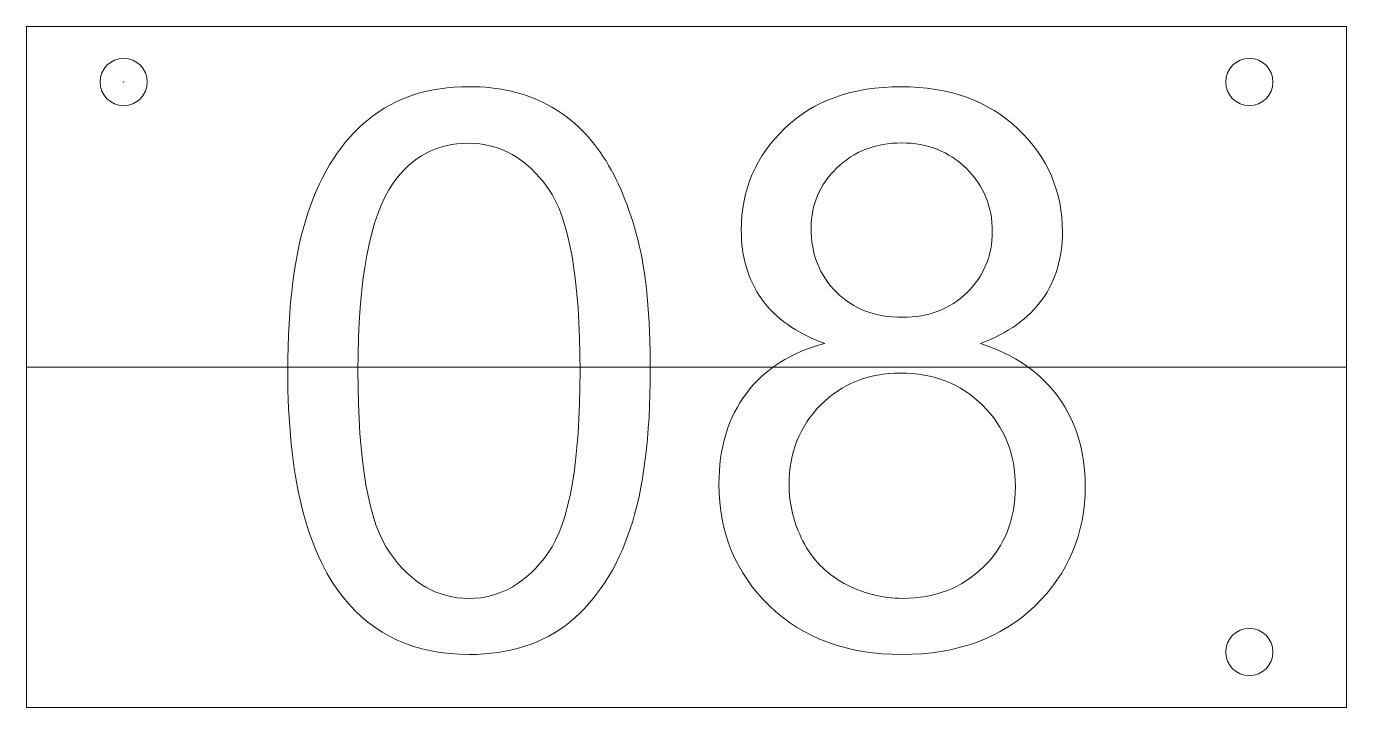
# Model space of a CAD drawing. Header units: millimetres. Extents: x 0 to 95, y -49 to 0.
import ezdxf
from ezdxf.lldxf.tags import DXFTag

# ---------------------------------------------------------------- set-up
doc = ezdxf.new("R2010")
doc.units = ezdxf.units.MM
doc.layers.add('1', color=7, linetype='Continuous', true_color=0xffffff)
doc.layers.add('61', color=7, linetype='Continuous', true_color=0xffffff)
tags = doc.linetypes.add('PHANTOM', pattern=[50.5, 18, -6.5, 6.5, -6.5, 6.5, -6.5]).pattern_tags.tags
tags[14:15] = [DXFTag(74, 4), DXFTag(75, 0), DXFTag(340, '0'), DXFTag(46, 0.0), DXFTag(50, 0.0), DXFTag(44, 0.0), DXFTag(45, 0.0)]
tags[12:13] = [DXFTag(74, 4), DXFTag(75, 0), DXFTag(340, '0'), DXFTag(46, 0.0), DXFTag(50, 0.0), DXFTag(44, 0.0), DXFTag(45, 0.0)]
tags[10:11] = [DXFTag(74, 4), DXFTag(75, 0), DXFTag(340, '0'), DXFTag(46, 0.0), DXFTag(50, 0.0), DXFTag(44, 0.0), DXFTag(45, 0.0)]
tags[8:9] = [DXFTag(74, 4), DXFTag(75, 0), DXFTag(340, '0'), DXFTag(46, 0.0), DXFTag(50, 0.0), DXFTag(44, 0.0), DXFTag(45, 0.0)]
tags[6:7] = [DXFTag(74, 4), DXFTag(75, 0), DXFTag(340, '0'), DXFTag(46, 0.0), DXFTag(50, 0.0), DXFTag(44, 0.0), DXFTag(45, 0.0)]
tags[4:5] = [DXFTag(74, 4), DXFTag(75, 0), DXFTag(340, '0'), DXFTag(46, 0.0), DXFTag(50, 0.0), DXFTag(44, 0.0), DXFTag(45, 0.0)]

msp = doc.modelspace()

# ---------------------------------------------------------------- linework, layer by layer
at = {"layer": '1', "color": 252, "linetype": 'Continuous', "lineweight": 13}
for p, q in [((0, -49), (0, 0)), ((0, -49), (0, 0)), ((0, 0), (95, 0)), ((0, 0), (95, 0)), ((95, 0), (95, -49)), ((95, 0), (95, -49)), ((95, -49), (0, -49)), ((95, -49), (0, -49))]:
    msp.add_line(p, q, dxfattribs=at)
at = {"layer": '1', "color": 163, "linetype": 'Continuous', "lineweight": 18}
for p, q in [((0, 0), (95, 0)), ((0, -49), (0, 0)), ((95, 0), (95, -49)), ((95, -49), (0, -49))]:
    msp.add_line(p, q, dxfattribs=at)
at = {"layer": '1', "color": 163, "linetype": 'PHANTOM', "lineweight": 18}
msp.add_line((0, -24.5), (95, -24.5), dxfattribs=at)
at = {"layer": '1', "color": 252, "linetype": 'Continuous', "lineweight": 13}
for centre in [(7, -4), (7, -4), (88, -4), (88, -4), (88, -45), (88, -45)]:
    msp.add_circle(centre, 1.7, dxfattribs=at)
for points, knots in [([(20.273, -13.356), (19.299, -16.237), (18.808, -20.043), (18.808, -32.288), (20.125, -37.706), (24.967, -43.807), (27.999, -45.179), (34.785, -45.179), (37.207, -44.394), (41.043, -41.247), (42.487, -39.024), (44.415, -33.255), (44.893, -29.464), (44.893, -20.813), (44.598, -17.661), (43.388, -12.982), (42.569, -10.999), (40.457, -7.741), (39.123, -6.497), (35.878, -4.776), (33.999, -4.336), (28.941, -4.336), (26.526, -5.122), (22.69, -8.253), (21.247, -10.475), (20.273, -13.356)], [0, 0, 0, 0, 0.07926, 0.07926, 0.205144, 0.205144, 0.309801, 0.309801, 0.389349, 0.389349, 0.4691, 0.4691, 0.548581, 0.548581, 0.615716, 0.615716, 0.682795, 0.682795, 0.749873, 0.749873, 0.817093, 0.817093, 0.908429, 0.908429, 1, 1, 1, 1]), ([(20.273, -13.356), (21.247, -10.475), (22.69, -8.253), (26.526, -5.122), (28.941, -4.336), (33.999, -4.336), (35.878, -4.776), (39.123, -6.497), (40.457, -7.741), (42.569, -10.999), (43.388, -12.982), (44.598, -17.661), (44.893, -20.813), (44.893, -29.464), (44.415, -33.255), (42.487, -39.024), (41.043, -41.247), (37.207, -44.394), (34.785, -45.179), (27.999, -45.179), (24.967, -43.807), (20.125, -37.706), (18.808, -32.288), (18.808, -20.043), (19.299, -16.237), (20.273, -13.356)], [0, 0, 0, 0, 0.091571, 0.091571, 0.182907, 0.182907, 0.250127, 0.250127, 0.317205, 0.317205, 0.384284, 0.384284, 0.451419, 0.451419, 0.5309, 0.5309, 0.610651, 0.610651, 0.690199, 0.690199, 0.794856, 0.794856, 0.92074, 0.92074, 1, 1, 1, 1]), ([(52.914, -19.618), (51.932, -18.234), (51.441, -16.581), (51.441, -11.744), (52.497, -9.305), (56.671, -5.327), (59.454, -4.336), (66.42, -4.336), (69.235, -5.351), (73.491, -9.411), (74.555, -11.875), (74.555, -16.647), (74.074, -18.266), (72.125, -21.001), (70.643, -22.065), (68.662, -22.81)], [0, 0, 0, 0, 0.111793, 0.111793, 0.279957, 0.279957, 0.448103, 0.448103, 0.616645, 0.616645, 0.785187, 0.785187, 0.892656, 0.892656, 1, 1, 1, 1]), ([(68.662, -22.81), (70.643, -22.065), (72.125, -21.001), (74.074, -18.266), (74.555, -16.647), (74.555, -11.875), (73.491, -9.411), (69.235, -5.351), (66.42, -4.336), (59.454, -4.336), (56.671, -5.327), (52.497, -9.305), (51.441, -11.744), (51.441, -16.581), (51.932, -18.234), (52.914, -19.618)], [0, 0, 0, 0, 0.107344, 0.107344, 0.214813, 0.214813, 0.383355, 0.383355, 0.551897, 0.551897, 0.720043, 0.720043, 0.888207, 0.888207, 1, 1, 1, 1]), ([(26.395, -11.269), (27.746, -9.362), (29.546, -8.404), (34.089, -8.404), (36.004, -9.485), (39.078, -13.817), (39.843, -18.193), (39.843, -31.322), (39.082, -35.685), (36.004, -40.056), (34.105, -41.144), (29.595, -41.144), (27.705, -40.056), (26.166, -37.887)], [0, 0, 0, 0, 0.164766, 0.164766, 0.332528, 0.332528, 0.499869, 0.499869, 0.666378, 0.666378, 0.832886, 0.832886, 1, 1, 1, 1]), ([(26.166, -37.887), (27.705, -40.056), (29.595, -41.144), (34.105, -41.144), (36.004, -40.056), (39.082, -35.685), (39.843, -31.322), (39.843, -18.193), (39.078, -13.817), (36.004, -9.485), (34.089, -8.404), (29.546, -8.404), (27.746, -9.362), (26.395, -11.269)], [0, 0, 0, 0, 0.167114, 0.167114, 0.333622, 0.333622, 0.500131, 0.500131, 0.667472, 0.667472, 0.835234, 0.835234, 1, 1, 1, 1]), ([(58.292, -19.127), (59.511, -20.33), (61.091, -20.927), (64.93, -20.927), (66.485, -20.33), (68.9, -17.948), (69.505, -16.491), (69.505, -12.963), (68.883, -11.449), (66.395, -8.994), (64.84, -8.38), (61.116, -8.38), (59.561, -8.977), (57.081, -11.375), (56.467, -12.816), (56.467, -16.376), (57.072, -17.923), (58.292, -19.127)], [0, 0, 0, 0, 0.122298, 0.122298, 0.240999, 0.240999, 0.360513, 0.360513, 0.485125, 0.485125, 0.609737, 0.609737, 0.734898, 0.734898, 0.859222, 0.859222, 1, 1, 1, 1]), ([(58.292, -19.127), (57.072, -17.923), (56.467, -16.376), (56.467, -12.816), (57.081, -11.375), (59.561, -8.977), (61.116, -8.38), (64.84, -8.38), (66.395, -8.994), (68.883, -11.449), (69.505, -12.963), (69.505, -16.491), (68.9, -17.948), (66.485, -20.33), (64.93, -20.927), (61.091, -20.927), (59.511, -20.33), (58.292, -19.127)], [0, 0, 0, 0, 0.140778, 0.140778, 0.265102, 0.265102, 0.390263, 0.390263, 0.514875, 0.514875, 0.639487, 0.639487, 0.759001, 0.759001, 0.877702, 0.877702, 1, 1, 1, 1]), ([(26.395, -11.269), (24.701, -13.708), (23.858, -18.21), (23.858, -31.339), (24.627, -35.709), (26.166, -37.887)], [0, 0, 0, 0, 0.5, 0.5, 1, 1, 1, 1]), ([(26.166, -37.887), (24.627, -35.709), (23.858, -31.339), (23.858, -18.21), (24.701, -13.708), (26.395, -11.269)], [0, 0, 0, 0, 0.5, 0.5, 1, 1, 1, 1]), ([(68.662, -22.81), (71.118, -23.612), (72.988, -24.902), (75.554, -28.466), (76.192, -30.594), (76.192, -36.487), (74.989, -39.368), (70.144, -44.017), (66.96, -45.179), (59.069, -45.179), (55.886, -44.017), (51.048, -39.343), (49.837, -36.421), (49.837, -30.332), (50.482, -28.148), (53.135, -24.643), (55.01, -23.448), (57.449, -22.81)], [0, 0, 0, 0, 0.103986, 0.103986, 0.208288, 0.208288, 0.352652, 0.352652, 0.497025, 0.497025, 0.641399, 0.641399, 0.785276, 0.785276, 0.892677, 0.892677, 1, 1, 1, 1]), ([(57.449, -22.81), (55.01, -23.448), (53.135, -24.643), (50.482, -28.148), (49.837, -30.332), (49.837, -36.421), (51.048, -39.343), (55.886, -44.017), (59.069, -45.179), (66.96, -45.179), (70.144, -44.017), (74.989, -39.368), (76.192, -36.487), (76.192, -30.594), (75.554, -28.466), (72.988, -24.902), (71.118, -23.612), (68.662, -22.81)], [0, 0, 0, 0, 0.107323, 0.107323, 0.214724, 0.214724, 0.358601, 0.358601, 0.502975, 0.502975, 0.647348, 0.647348, 0.791712, 0.791712, 0.896014, 0.896014, 1, 1, 1, 1]), ([(55.877, -37.027), (55.214, -35.718), (54.879, -34.359), (54.879, -30.667), (55.64, -28.76), (58.681, -25.703), (60.592, -24.938), (65.266, -24.938), (67.238, -25.707), (70.381, -28.801), (71.167, -30.757), (71.167, -35.447), (70.406, -37.371), (67.345, -40.383), (65.413, -41.144), (61.558, -41.144), (60.15, -40.784), (57.534, -39.345), (56.54, -38.337), (55.877, -37.027)], [0, 0, 0, 0, 0.076847, 0.076847, 0.202678, 0.202678, 0.328174, 0.328174, 0.456784, 0.456784, 0.585395, 0.585395, 0.711781, 0.711781, 0.838162, 0.838162, 0.919188, 0.919188, 1, 1, 1, 1]), ([(55.877, -37.027), (56.54, -38.337), (57.534, -39.345), (60.15, -40.784), (61.558, -41.144), (65.413, -41.144), (67.345, -40.383), (70.406, -37.371), (71.167, -35.447), (71.167, -30.757), (70.381, -28.801), (67.238, -25.707), (65.266, -24.938), (60.592, -24.938), (58.681, -25.703), (55.64, -28.76), (54.879, -30.667), (54.879, -34.359), (55.214, -35.718), (55.877, -37.027)], [0, 0, 0, 0, 0.080812, 0.080812, 0.161838, 0.161838, 0.288219, 0.288219, 0.414605, 0.414605, 0.543216, 0.543216, 0.671826, 0.671826, 0.797322, 0.797322, 0.923153, 0.923153, 1, 1, 1, 1])]:
    msp.add_open_spline(points, degree=3, knots=knots, dxfattribs=at)
at = {"layer": '1', "color": 163, "linetype": 'Continuous', "lineweight": 18}
for points, knots in [([(20.273, -13.356), (19.299, -16.237), (18.808, -20.043), (18.808, -32.288), (20.125, -37.706), (24.967, -43.807), (27.999, -45.179), (34.785, -45.179), (37.207, -44.394), (41.043, -41.247), (42.487, -39.024), (44.415, -33.255), (44.893, -29.464), (44.893, -20.813), (44.598, -17.661), (43.388, -12.982), (42.569, -10.999), (40.457, -7.741), (39.123, -6.497), (35.878, -4.776), (33.999, -4.336), (28.941, -4.336), (26.526, -5.122), (22.69, -8.253), (21.247, -10.475), (20.273, -13.356)], [0, 0, 0, 0, 0.07926, 0.07926, 0.205144, 0.205144, 0.309801, 0.309801, 0.389349, 0.389349, 0.4691, 0.4691, 0.548581, 0.548581, 0.615716, 0.615716, 0.682795, 0.682795, 0.749873, 0.749873, 0.817093, 0.817093, 0.908429, 0.908429, 1, 1, 1, 1]), ([(52.914, -19.618), (53.897, -21.001), (55.411, -22.065), (57.449, -22.81), (55.01, -23.448), (53.135, -24.643), (50.482, -28.148), (49.837, -30.332), (49.837, -36.421), (51.048, -39.343), (55.886, -44.017), (59.069, -45.179), (66.96, -45.179), (70.144, -44.017), (74.989, -39.368), (76.192, -36.487), (76.192, -30.594), (75.554, -28.466), (72.988, -24.902), (71.118, -23.612), (68.662, -22.81), (70.643, -22.065), (72.125, -21.001), (74.074, -18.266), (74.555, -16.647), (74.555, -11.875), (73.491, -9.411), (69.235, -5.351), (66.42, -4.336), (59.454, -4.336), (56.671, -5.327), (52.497, -9.305), (51.441, -11.744), (51.441, -16.581), (51.932, -18.234), (52.914, -19.618)], [0, 0, 0, 0, 0.047839, 0.047839, 0.047839, 0.105717, 0.105717, 0.163637, 0.163637, 0.241228, 0.241228, 0.319086, 0.319086, 0.396945, 0.396945, 0.474798, 0.474798, 0.531047, 0.531047, 0.587125, 0.587125, 0.587125, 0.631445, 0.631445, 0.675816, 0.675816, 0.745403, 0.745403, 0.814989, 0.814989, 0.884413, 0.884413, 0.953843, 0.953843, 1, 1, 1, 1]), ([(26.166, -37.887), (24.627, -35.709), (23.858, -31.339), (23.858, -18.21), (24.701, -13.708), (26.395, -11.269), (27.746, -9.362), (29.546, -8.404), (34.089, -8.404), (36.004, -9.485), (39.078, -13.817), (39.843, -18.193), (39.843, -31.322), (39.082, -35.685), (36.004, -40.056), (34.105, -41.144), (29.595, -41.144), (27.705, -40.056), (26.166, -37.887)], [0, 0, 0, 0, 0.207232, 0.207232, 0.414463, 0.414463, 0.414463, 0.51094, 0.51094, 0.60917, 0.60917, 0.707155, 0.707155, 0.804652, 0.804652, 0.902149, 0.902149, 1, 1, 1, 1]), ([(58.292, -19.127), (57.072, -17.923), (56.467, -16.376), (56.467, -12.816), (57.081, -11.375), (59.561, -8.977), (61.116, -8.38), (64.84, -8.38), (66.395, -8.994), (68.883, -11.449), (69.505, -12.963), (69.505, -16.491), (68.9, -17.948), (66.485, -20.33), (64.93, -20.927), (61.091, -20.927), (59.511, -20.33), (58.292, -19.127)], [0, 0, 0, 0, 0.140778, 0.140778, 0.265102, 0.265102, 0.390263, 0.390263, 0.514875, 0.514875, 0.639487, 0.639487, 0.759001, 0.759001, 0.877702, 0.877702, 1, 1, 1, 1]), ([(55.877, -37.027), (55.214, -35.718), (54.879, -34.359), (54.879, -30.667), (55.64, -28.76), (58.681, -25.703), (60.592, -24.938), (65.266, -24.938), (67.238, -25.707), (70.381, -28.801), (71.167, -30.757), (71.167, -35.447), (70.406, -37.371), (67.345, -40.383), (65.413, -41.144), (61.558, -41.144), (60.15, -40.784), (57.534, -39.345), (56.54, -38.337), (55.877, -37.027)], [0, 0, 0, 0, 0.076847, 0.076847, 0.202678, 0.202678, 0.328174, 0.328174, 0.456784, 0.456784, 0.585395, 0.585395, 0.711781, 0.711781, 0.838162, 0.838162, 0.919188, 0.919188, 1, 1, 1, 1])]:
    msp.add_open_spline(points, degree=3, knots=knots, dxfattribs=at)
at = {"layer": '1', "color": 252, "linetype": 'Continuous', "lineweight": 13}
for points in [[(57.449, -22.81), (55.411, -22.065), (53.897, -21.001), (52.914, -19.618)], [(52.914, -19.618), (53.897, -21.001), (55.411, -22.065), (57.449, -22.81)]]:
    msp.add_open_spline(points, degree=3, dxfattribs=at)
at = {"layer": '1', "color": 163, "linetype": 'Continuous', "lineweight": 18}
msp.add_point((7, -4), dxfattribs=at)
at = {"layer": '61', "color": 43, "linetype": 'Continuous', "lineweight": 18}
msp.add_point((0, 0), dxfattribs=at)

doc.saveas('drawing.dxf')
